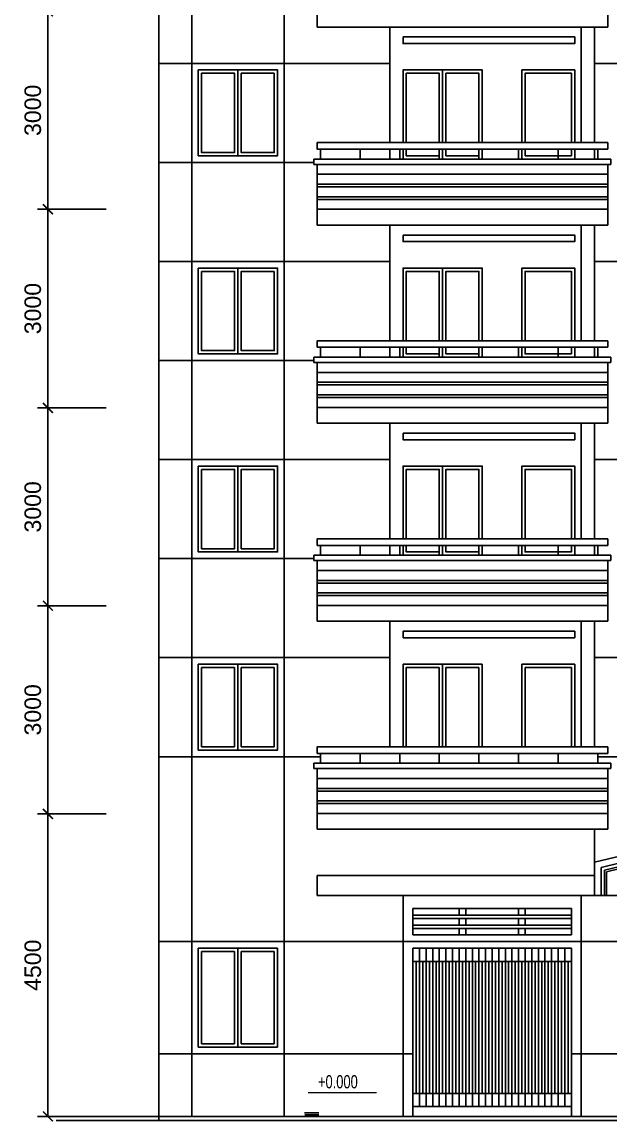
# Model space of a CAD drawing. Header units: millimetres. Extents: x 62416 to 146516, y -59332 to 68.
# Drawn here: x 74227 to 83148, y -45159 to -28499 of the extents above; entities that cross this region are included whole.
import ezdxf

# ---------------------------------------------------------------- set-up
doc = ezdxf.new("R2010")
doc.units = ezdxf.units.MM
doc.header["$LTSCALE"] = 200
doc.header["$MEASUREMENT"] = 0
doc.header["$PDMODE"] = 3
doc.layers.get('0').update_dxf_attribs({"linetype": 'CONTINUOUS'})
doc.layers.get('DEFPOINTS').update_dxf_attribs({"linetype": 'CONTINUOUS'})
for name, color, linetype in [('111', 7, 'CONTINUOUS'), ('DIM', 4, 'CONTINUOUS'), ('DIM1', 6, 'CONTINUOUS'), ('MDUNG', 3, 'CONTINUOUS'), ('TEXT', 7, 'CONTINUOUS')]:
    doc.layers.add(name, color=color, linetype=linetype)
doc.styles.add('DIM', font='VHELVEN.TTF')
doc.styles.add('VNI-HELVE', font='VHELVEN.TTF')
doc.dimstyles.new('DIM100', dxfattribs={"dimtxt": 250, "dimasz": 150, "dimexe": 160, "dimexo": 0, "dimgap": 100, "dimtad": 1, "dimdec": 0, "dimzin": 0, "dimdsep": 46, "dimtxsty": 'VNI-HELVE', "dimblk": 'ARCHTICK', "dimblk1": 'ARCHTICK', "dimblk2": 'ARCHTICK', "dimsah": 1, "dimcen": 0, "dimclrd": 6, "dimclre": 6, "dimclrt": 6, "dimadec": 0, "dimazin": 0, "dimtfac": 0.5, "dimtdec": 0, "dimtix": 1, "dimtofl": 0, "dimtmove": 0, "dimatfit": 3, "dimldrblk": 'ARCHTICK', "dimfxl": 0, "dimtolj": 2, "dimtzin": 0, "dimarcsym": 0})

# ---------------------------------------------------------------- blocks, each defined once
blk = doc.blocks.new('_ArchTick')
at = {"layer": '111', "color": 0, "const_width": 0.15}
blk.add_lwpolyline([(-0.5, -0.5), (0.5, 0.5)], dxfattribs=at)
blk = doc.blocks.new('*D6')
at = {"color": 6, "linetype": 'ByBlock'}
for p, q in [((69008, -37397), (67967, -37397)), ((68127, -41980), (68127, -37397)), ((69805, -41980), (67967, -41980))]:
    blk.add_line(p, q, dxfattribs=at)
at = {"layer": 'DEFPOINTS', "color": 0, "linetype": 'ByBlock'}
for p in [(68127, -37397), (69008, -37397), (69805, -41980)]:
    blk.add_point(p, dxfattribs=at)
at = {"color": 6, "linetype": 'ByBlock', "xscale": 150, "yscale": 150, "zscale": 150}
for p, rotation in [((68127, -37397), 90), ((68127, -41980), 270)]:
    blk.add_blockref('_ArchTick', p, dxfattribs=dict(at, rotation=rotation))
at = {"color": 6, "linetype": 'ByBlock', "insert": (67899, -39689), "char_height": 250, "attachment_point": 5, "rotation": 90, "style": 'VNI-HELVE'}
blk.add_mtext('\\A2;4500', dxfattribs=at)
blk = doc.blocks.new('*D7')
at = {"color": 6, "linetype": 'ByBlock'}
for p, q in [((69008, -34245), (67967, -34245)), ((68127, -37397), (68127, -34245)), ((69008, -37397), (67967, -37397))]:
    blk.add_line(p, q, dxfattribs=at)
at = {"layer": 'DEFPOINTS', "color": 0, "linetype": 'ByBlock'}
for p in [(68127, -34245), (69008, -34245), (69008, -37397)]:
    blk.add_point(p, dxfattribs=at)
at = {"color": 6, "linetype": 'ByBlock', "xscale": 150, "yscale": 150, "zscale": 150}
for p, rotation in [((68127, -34245), 90), ((68127, -37397), 270)]:
    blk.add_blockref('_ArchTick', p, dxfattribs=dict(at, rotation=rotation))
at = {"color": 6, "linetype": 'ByBlock', "insert": (67899, -35821), "char_height": 250, "attachment_point": 5, "rotation": 90, "style": 'VNI-HELVE'}
blk.add_mtext('\\A2;3000', dxfattribs=at)
blk = doc.blocks.new('*D8')
at = {"color": 6, "linetype": 'ByBlock'}
for p, q in [((69008, -31248), (67967, -31248)), ((68127, -34245), (68127, -31248)), ((69008, -34245), (67967, -34245))]:
    blk.add_line(p, q, dxfattribs=at)
at = {"layer": 'DEFPOINTS', "color": 0, "linetype": 'ByBlock'}
for p in [(68127, -31248), (69008, -31248), (69008, -34245)]:
    blk.add_point(p, dxfattribs=at)
at = {"color": 6, "linetype": 'ByBlock', "xscale": 150, "yscale": 150, "zscale": 150}
for p, rotation in [((68127, -31248), 90), ((68127, -34245), 270)]:
    blk.add_blockref('_ArchTick', p, dxfattribs=dict(at, rotation=rotation))
at = {"color": 6, "linetype": 'ByBlock', "insert": (67899, -32747), "char_height": 250, "attachment_point": 5, "rotation": 90, "style": 'VNI-HELVE'}
blk.add_mtext('\\A2;3000', dxfattribs=at)
blk = doc.blocks.new('*D9')
at = {"color": 6, "linetype": 'ByBlock'}
for p, q in [((69008, -28239), (67967, -28239)), ((68127, -31248), (68127, -28239)), ((69008, -31248), (67967, -31248))]:
    blk.add_line(p, q, dxfattribs=at)
at = {"layer": 'DEFPOINTS', "color": 0, "linetype": 'ByBlock'}
for p in [(68127, -28239), (69008, -28239), (69008, -31248)]:
    blk.add_point(p, dxfattribs=at)
at = {"color": 6, "linetype": 'ByBlock', "xscale": 150, "yscale": 150, "zscale": 150}
for p, rotation in [((68127, -28239), 90), ((68127, -31248), 270)]:
    blk.add_blockref('_ArchTick', p, dxfattribs=dict(at, rotation=rotation))
at = {"color": 6, "linetype": 'ByBlock', "insert": (67899, -29744), "char_height": 250, "attachment_point": 5, "rotation": 90, "style": 'VNI-HELVE'}
blk.add_mtext('\\A2;3000', dxfattribs=at)
blk = doc.blocks.new('*D10')
at = {"color": 6, "linetype": 'ByBlock'}
for p, q in [((69008, -25244), (67967, -25244)), ((68127, -28239), (68127, -25244)), ((69008, -28239), (67967, -28239))]:
    blk.add_line(p, q, dxfattribs=at)
at = {"layer": 'DEFPOINTS', "color": 0, "linetype": 'ByBlock'}
for p in [(68127, -25244), (69008, -25244), (69008, -28239)]:
    blk.add_point(p, dxfattribs=at)
at = {"color": 6, "linetype": 'ByBlock', "xscale": 150, "yscale": 150, "zscale": 150}
for p, rotation in [((68127, -25244), 90), ((68127, -28239), 270)]:
    blk.add_blockref('_ArchTick', p, dxfattribs=dict(at, rotation=rotation))
at = {"color": 6, "linetype": 'ByBlock', "insert": (67899, -26741), "char_height": 250, "attachment_point": 5, "rotation": 90, "style": 'VNI-HELVE'}
blk.add_mtext('\\A2;3000', dxfattribs=at)

msp = doc.modelspace()

# ---------------------------------------------------------------- linework, layer by layer
at = {"layer": 'DIM', "color": 4}
for p, q in [((78697.7, -28576.2), (78697.7, -27656.2)), ((83097.7, -28576.2), (83097.7, -27656.2)), ((83097.7, -28576.2), (78697.7, -28576.2)), ((79997.7, -28726.2), (79997.7, -28826.2)), ((82597.7, -28726.2), (79997.7, -28726.2)), ((82597.7, -28826.2), (82597.7, -28726.2)), ((79997.7, -28826.2), (82597.7, -28826.2)), ((79997.7, -30326.2), (79997.7, -29226.2)), ((79997.7, -29226.2), (80597.7, -29226.2)), ((80047.7, -30326.2), (80047.7, -29276.2)), ((80047.7, -29276.2), (80547.7, -29276.2)), ((80547.7, -29276.2), (80547.7, -30326.2)), ((81197.7, -29226.2), (80597.7, -29226.2)), ((80597.7, -29226.2), (80597.7, -30326.2)), ((80597.7, -29226.2), (80597.7, -30326.2)), ((81147.7, -29276.2), (80647.7, -29276.2)), ((80647.7, -29276.2), (80647.7, -30326.2)), ((81147.7, -30326.2), (81147.7, -29276.2)), ((81197.7, -30326.2), (81197.7, -29226.2)), ((82597.7, -29226.2), (81797.7, -29226.2)), ((81797.7, -29226.2), (81797.7, -30326.2)), ((82547.7, -29276.2), (81847.7, -29276.2)), ((81847.7, -29276.2), (81847.7, -30326.2)), ((82547.7, -30326.2), (82547.7, -29276.2)), ((82597.7, -30326.2), (82597.7, -29226.2)), ((83097.7, -30326.2), (78697.7, -30326.2)), ((78697.7, -30326.2), (78697.7, -30426.2)), ((78697.7, -30426.2), (83097.7, -30426.2)), ((78747.7, -30428.2), (78747.7, -30576.2)), ((78747.7, -30428.2), (78747.7, -30576.2)), ((79347.7, -30428.2), (79347.7, -30576.2)), ((79347.7, -30428.2), (79347.7, -30576.2)), ((79797.7, -30426.2), (79797.7, -30576.2)), ((79797.7, -30426.2), (79797.7, -30576.2)), ((79947.7, -30428.2), (79947.7, -30576.2)), ((79947.7, -30428.2), (79947.7, -30576.2)), ((79997.7, -30576.2), (79997.7, -30426.2)), ((80047.7, -30426.2), (80047.7, -30526.2)), ((80547.7, -30426.2), (80547.7, -30526.2)), ((80547.7, -30428.2), (80547.7, -30576.2)), ((80547.7, -30428.2), (80547.7, -30576.2)), ((80597.7, -30426.2), (80597.7, -30576.2)), ((80597.7, -30426.2), (80597.7, -30576.2)), ((80647.7, -30426.2), (80647.7, -30526.2)), ((81147.7, -30526.2), (81147.7, -30426.2)), ((81147.7, -30428.2), (81147.7, -30576.2)), ((81147.7, -30428.2), (81147.7, -30576.2)), ((81197.7, -30576.2), (81197.7, -30426.2)), ((81747.7, -30428.2), (81747.7, -30576.2)), ((81747.7, -30428.2), (81747.7, -30576.2)), ((81797.7, -30426.2), (81797.7, -30576.2)), ((81847.7, -30426.2), (81847.7, -30526.2)), ((82347.7, -30428.2), (82347.7, -30576.2)), ((82347.7, -30428.2), (82347.7, -30576.2)), ((82547.7, -30426.2), (82547.7, -30526.2)), ((82597.7, -30576.2), (82597.7, -30426.2)), ((82897.7, -30576.2), (82897.7, -30426.2)), ((82897.7, -30576.2), (82897.7, -30426.2)), ((82947.7, -30428.2), (82947.7, -30576.2)), ((82947.7, -30428.2), (82947.7, -30576.2)), ((83097.7, -30426.2), (83097.7, -30326.2)), ((83097.7, -30426.2), (83097.7, -30326.2)), ((78647.7, -30576.2), (83147.7, -30576.2)), ((78647.7, -30576.2), (78647.7, -30656.2)), ((78647.7, -30576.2), (83147.7, -30576.2)), ((78647.7, -30576.2), (78647.7, -30656.2)), ((80597.7, -30576.2), (79997.7, -30576.2)), ((80547.7, -30526.2), (80047.7, -30526.2)), ((80047.7, -30526.2), (80547.7, -30526.2)), ((80597.7, -30576.2), (81197.7, -30576.2)), ((80647.7, -30526.2), (81147.7, -30526.2)), ((81797.7, -30576.2), (82597.7, -30576.2)), ((81847.7, -30526.2), (82547.7, -30526.2)), ((82547.7, -30526.2), (81847.7, -30526.2)), ((83147.7, -30656.2), (83147.7, -30576.2)), ((83147.7, -30656.2), (83147.7, -30576.2)), ((78647.7, -30656.2), (83147.7, -30656.2)), ((78647.7, -30656.2), (83147.7, -30656.2)), ((78697.7, -31576.2), (78697.7, -30656.2)), ((78697.7, -31576.2), (78697.7, -30656.2)), ((78697.7, -30806.2), (83097.7, -30806.2)), ((78697.7, -30806.2), (83097.7, -30806.2)), ((83097.7, -31576.2), (83097.7, -30656.2)), ((83097.7, -31576.2), (83097.7, -30656.2)), ((78697.7, -30956.2), (83097.7, -30956.2)), ((78697.7, -30956.2), (83097.7, -30956.2)), ((78697.7, -30996.2), (83097.7, -30996.2)), ((78697.7, -30996.2), (83097.7, -30996.2)), ((78697.7, -31146.2), (83097.7, -31146.2)), ((78697.7, -31146.2), (83097.7, -31146.2)), ((78697.7, -31186.2), (83097.7, -31186.2)), ((78697.7, -31186.2), (83097.7, -31186.2)), ((78697.7, -31336.2), (83097.7, -31336.2)), ((78697.7, -31336.2), (83097.7, -31336.2)), ((83097.7, -31576.2), (78697.7, -31576.2)), ((83097.7, -31576.2), (78697.7, -31576.2)), ((79997.7, -31726.2), (79997.7, -31826.2)), ((82597.7, -31726.2), (79997.7, -31726.2)), ((79997.7, -31726.2), (79997.7, -31826.2)), ((82597.7, -31726.2), (79997.7, -31726.2)), ((82597.7, -31826.2), (82597.7, -31726.2)), ((82597.7, -31826.2), (82597.7, -31726.2)), ((79997.7, -31826.2), (82597.7, -31826.2)), ((79997.7, -31826.2), (82597.7, -31826.2)), ((79997.7, -33326.2), (79997.7, -32226.2)), ((79997.7, -32226.2), (80597.7, -32226.2)), ((79997.7, -33326.2), (79997.7, -32226.2)), ((79997.7, -32226.2), (80597.7, -32226.2)), ((80047.7, -33326.2), (80047.7, -32276.2)), ((80047.7, -32276.2), (80547.7, -32276.2)), ((80047.7, -33326.2), (80047.7, -32276.2)), ((80047.7, -32276.2), (80547.7, -32276.2)), ((80547.7, -32276.2), (80547.7, -33326.2)), ((80547.7, -32276.2), (80547.7, -33326.2)), ((81197.7, -32226.2), (80597.7, -32226.2)), ((80597.7, -32226.2), (80597.7, -33326.2)), ((80597.7, -32226.2), (80597.7, -33326.2)), ((81197.7, -32226.2), (80597.7, -32226.2)), ((80597.7, -32226.2), (80597.7, -33326.2)), ((80597.7, -32226.2), (80597.7, -33326.2)), ((81147.7, -32276.2), (80647.7, -32276.2)), ((80647.7, -32276.2), (80647.7, -33326.2)), ((81147.7, -32276.2), (80647.7, -32276.2)), ((80647.7, -32276.2), (80647.7, -33326.2)), ((81147.7, -33326.2), (81147.7, -32276.2)), ((81147.7, -33326.2), (81147.7, -32276.2)), ((81197.7, -33326.2), (81197.7, -32226.2)), ((81197.7, -33326.2), (81197.7, -32226.2)), ((82597.7, -32226.2), (81797.7, -32226.2)), ((81797.7, -32226.2), (81797.7, -33326.2)), ((82597.7, -32226.2), (81797.7, -32226.2)), ((81797.7, -32226.2), (81797.7, -33326.2)), ((82547.7, -32276.2), (81847.7, -32276.2)), ((81847.7, -32276.2), (81847.7, -33326.2)), ((82547.7, -32276.2), (81847.7, -32276.2)), ((81847.7, -32276.2), (81847.7, -33326.2)), ((82547.7, -33326.2), (82547.7, -32276.2)), ((82547.7, -33326.2), (82547.7, -32276.2)), ((82597.7, -33326.2), (82597.7, -32226.2)), ((82597.7, -33326.2), (82597.7, -32226.2)), ((83097.7, -33326.2), (78697.7, -33326.2)), ((78697.7, -33326.2), (78697.7, -33426.2)), ((83097.7, -33326.2), (78697.7, -33326.2)), ((78697.7, -33326.2), (78697.7, -33426.2)), ((78697.7, -33426.2), (83097.7, -33426.2)), ((78697.7, -33426.2), (83097.7, -33426.2)), ((78747.7, -33428.2), (78747.7, -33576.2)), ((78747.7, -33428.2), (78747.7, -33576.2)), ((78747.7, -33428.2), (78747.7, -33576.2)), ((79347.7, -33428.2), (79347.7, -33576.2)), ((79347.7, -33428.2), (79347.7, -33576.2)), ((79347.7, -33428.2), (79347.7, -33576.2)), ((79797.7, -33426.2), (79797.7, -33576.2)), ((79797.7, -33426.2), (79797.7, -33576.2)), ((79797.7, -33426.2), (79797.7, -33576.2)), ((79947.7, -33428.2), (79947.7, -33576.2)), ((79947.7, -33428.2), (79947.7, -33576.2)), ((79947.7, -33428.2), (79947.7, -33576.2)), ((79997.7, -33576.2), (79997.7, -33426.2)), ((79997.7, -33576.2), (79997.7, -33426.2)), ((80047.7, -33426.2), (80047.7, -33526.2)), ((80047.7, -33426.2), (80047.7, -33526.2)), ((80547.7, -33426.2), (80547.7, -33526.2)), ((80547.7, -33426.2), (80547.7, -33526.2)), ((80547.7, -33428.2), (80547.7, -33576.2)), ((80547.7, -33428.2), (80547.7, -33576.2)), ((80547.7, -33428.2), (80547.7, -33576.2)), ((80597.7, -33426.2), (80597.7, -33576.2)), ((80597.7, -33426.2), (80597.7, -33576.2)), ((80597.7, -33426.2), (80597.7, -33576.2)), ((80597.7, -33426.2), (80597.7, -33576.2)), ((80647.7, -33426.2), (80647.7, -33526.2)), ((80647.7, -33426.2), (80647.7, -33526.2)), ((81147.7, -33526.2), (81147.7, -33426.2)), ((81147.7, -33526.2), (81147.7, -33426.2)), ((81147.7, -33428.2), (81147.7, -33576.2)), ((81147.7, -33428.2), (81147.7, -33576.2)), ((81147.7, -33428.2), (81147.7, -33576.2)), ((81197.7, -33576.2), (81197.7, -33426.2)), ((81197.7, -33576.2), (81197.7, -33426.2)), ((81747.7, -33428.2), (81747.7, -33576.2)), ((81747.7, -33428.2), (81747.7, -33576.2)), ((81747.7, -33428.2), (81747.7, -33576.2)), ((81797.7, -33426.2), (81797.7, -33576.2)), ((81797.7, -33426.2), (81797.7, -33576.2)), ((81847.7, -33426.2), (81847.7, -33526.2)), ((81847.7, -33426.2), (81847.7, -33526.2)), ((82347.7, -33428.2), (82347.7, -33576.2)), ((82347.7, -33428.2), (82347.7, -33576.2)), ((82347.7, -33428.2), (82347.7, -33576.2)), ((82547.7, -33426.2), (82547.7, -33526.2)), ((82547.7, -33426.2), (82547.7, -33526.2)), ((82597.7, -33576.2), (82597.7, -33426.2)), ((82597.7, -33576.2), (82597.7, -33426.2)), ((82897.7, -33576.2), (82897.7, -33426.2)), ((82897.7, -33576.2), (82897.7, -33426.2)), ((82897.7, -33576.2), (82897.7, -33426.2)), ((82947.7, -33428.2), (82947.7, -33576.2)), ((82947.7, -33428.2), (82947.7, -33576.2)), ((82947.7, -33428.2), (82947.7, -33576.2)), ((83097.7, -33426.2), (83097.7, -33326.2)), ((83097.7, -33426.2), (83097.7, -33326.2)), ((83097.7, -33426.2), (83097.7, -33326.2)), ((78647.7, -33576.2), (83147.7, -33576.2)), ((78647.7, -33576.2), (78647.7, -33656.2)), ((78647.7, -33576.2), (83147.7, -33576.2)), ((78647.7, -33576.2), (78647.7, -33656.2)), ((78647.7, -33576.2), (83147.7, -33576.2)), ((78647.7, -33576.2), (78647.7, -33656.2)), ((80597.7, -33576.2), (79997.7, -33576.2)), ((80597.7, -33576.2), (79997.7, -33576.2)), ((80547.7, -33526.2), (80047.7, -33526.2)), ((80047.7, -33526.2), (80547.7, -33526.2)), ((80547.7, -33526.2), (80047.7, -33526.2)), ((80047.7, -33526.2), (80547.7, -33526.2)), ((80597.7, -33576.2), (81197.7, -33576.2)), ((80597.7, -33576.2), (81197.7, -33576.2)), ((80647.7, -33526.2), (81147.7, -33526.2)), ((80647.7, -33526.2), (81147.7, -33526.2)), ((81797.7, -33576.2), (82597.7, -33576.2)), ((81797.7, -33576.2), (82597.7, -33576.2)), ((81847.7, -33526.2), (82547.7, -33526.2)), ((82547.7, -33526.2), (81847.7, -33526.2)), ((81847.7, -33526.2), (82547.7, -33526.2)), ((82547.7, -33526.2), (81847.7, -33526.2)), ((83147.7, -33656.2), (83147.7, -33576.2)), ((83147.7, -33656.2), (83147.7, -33576.2)), ((83147.7, -33656.2), (83147.7, -33576.2)), ((78647.7, -33656.2), (83147.7, -33656.2)), ((78647.7, -33656.2), (83147.7, -33656.2)), ((78647.7, -33656.2), (83147.7, -33656.2)), ((78697.7, -34576.2), (78697.7, -33656.2)), ((78697.7, -34576.2), (78697.7, -33656.2)), ((78697.7, -34576.2), (78697.7, -33656.2)), ((78697.7, -33806.2), (83097.7, -33806.2)), ((78697.7, -33806.2), (83097.7, -33806.2)), ((78697.7, -33806.2), (83097.7, -33806.2)), ((83097.7, -34576.2), (83097.7, -33656.2)), ((83097.7, -34576.2), (83097.7, -33656.2)), ((83097.7, -34576.2), (83097.7, -33656.2)), ((78697.7, -33956.2), (83097.7, -33956.2)), ((78697.7, -33956.2), (83097.7, -33956.2)), ((78697.7, -33956.2), (83097.7, -33956.2)), ((78697.7, -33996.2), (83097.7, -33996.2)), ((78697.7, -33996.2), (83097.7, -33996.2)), ((78697.7, -33996.2), (83097.7, -33996.2)), ((78697.7, -34146.2), (83097.7, -34146.2)), ((78697.7, -34146.2), (83097.7, -34146.2)), ((78697.7, -34146.2), (83097.7, -34146.2)), ((78697.7, -34186.2), (83097.7, -34186.2)), ((78697.7, -34186.2), (83097.7, -34186.2)), ((78697.7, -34186.2), (83097.7, -34186.2)), ((78697.7, -34336.2), (83097.7, -34336.2)), ((78697.7, -34336.2), (83097.7, -34336.2)), ((78697.7, -34336.2), (83097.7, -34336.2)), ((83097.7, -34576.2), (78697.7, -34576.2)), ((83097.7, -34576.2), (78697.7, -34576.2)), ((83097.7, -34576.2), (78697.7, -34576.2)), ((78747.7, -36428.2), (78747.7, -36576.2)), ((79347.7, -36428.2), (79347.7, -36576.2)), ((79797.7, -36426.2), (79797.7, -36576.2)), ((79947.7, -36428.2), (79947.7, -36576.2)), ((80547.7, -36428.2), (80547.7, -36576.2)), ((81147.7, -36428.2), (81147.7, -36576.2)), ((81747.7, -36428.2), (81747.7, -36576.2)), ((82347.7, -36428.2), (82347.7, -36576.2)), ((82897.7, -36576.2), (82897.7, -36426.2)), ((82947.7, -36428.2), (82947.7, -36576.2)), ((83097.7, -36426.2), (83097.7, -36326.2)), ((78647.7, -36576.2), (83147.7, -36576.2)), ((78647.7, -36576.2), (78647.7, -36656.2)), ((83147.7, -36656.2), (83147.7, -36576.2)), ((78647.7, -36656.2), (83147.7, -36656.2)), ((78697.7, -37576.2), (78697.7, -36656.2)), ((78697.7, -36806.2), (83097.7, -36806.2)), ((83097.7, -37576.2), (83097.7, -36656.2)), ((78697.7, -36956.2), (83097.7, -36956.2)), ((78697.7, -36996.2), (83097.7, -36996.2)), ((78697.7, -37146.2), (83097.7, -37146.2)), ((78697.7, -37186.2), (83097.7, -37186.2)), ((78697.7, -37336.2), (83097.7, -37336.2)), ((83097.7, -37576.2), (78697.7, -37576.2)), ((82597.7, -37726.2), (79997.7, -37726.2)), ((79997.7, -37726.2), (79997.7, -37826.2)), ((82597.7, -37826.2), (82597.7, -37726.2)), ((79997.7, -37826.2), (82597.7, -37826.2)), ((79997.7, -39476.2), (79997.7, -38226.2)), ((79997.7, -38226.2), (80597.7, -38226.2)), ((80047.7, -39476.2), (80047.7, -38276.2)), ((80047.7, -38276.2), (80547.7, -38276.2)), ((80547.7, -38276.2), (80547.7, -39476.2)), ((81197.7, -38226.2), (80597.7, -38226.2)), ((80597.7, -38226.2), (80597.7, -39476.2)), ((80597.7, -38226.2), (80597.7, -39326.2)), ((81147.7, -38276.2), (80647.7, -38276.2)), ((80647.7, -38276.2), (80647.7, -39476.2)), ((81147.7, -39476.2), (81147.7, -38276.2)), ((81197.7, -39476.2), (81197.7, -38226.2)), ((82597.7, -38226.2), (81797.7, -38226.2)), ((81797.7, -38226.2), (81797.7, -39476.2)), ((82547.7, -38276.2), (81847.7, -38276.2)), ((81847.7, -38276.2), (81847.7, -39476.2)), ((82547.7, -39476.2), (82547.7, -38276.2)), ((82597.7, -39476.2), (82597.7, -38226.2)), ((83097.7, -39576.2), (83097.7, -39476.2)), ((78747.7, -39578.2), (78747.7, -39726.2)), ((79347.7, -39578.2), (79347.7, -39726.2)), ((79947.7, -39578.2), (79947.7, -39726.2)), ((80547.7, -39578.2), (80547.7, -39726.2)), ((81147.7, -39578.2), (81147.7, -39726.2)), ((81747.7, -39578.2), (81747.7, -39726.2)), ((82347.7, -39578.2), (82347.7, -39726.2)), ((82947.7, -39578.2), (82947.7, -39726.2)), ((78647.7, -39726.2), (83147.7, -39726.2)), ((78647.7, -39726.2), (78647.7, -39806.2)), ((78647.7, -39806.2), (83147.7, -39806.2)), ((78697.7, -40726.2), (78697.7, -39806.2)), ((83097.7, -40726.2), (83097.7, -39806.2)), ((83147.7, -39806.2), (83147.7, -39726.2)), ((78697.7, -39956.2), (83097.7, -39956.2)), ((78697.7, -40106.2), (83097.7, -40106.2)), ((78697.7, -40146.2), (83097.7, -40146.2)), ((78697.7, -40296.2), (83097.7, -40296.2)), ((78697.7, -40336.2), (83097.7, -40336.2)), ((78697.7, -40486.2), (83097.7, -40486.2)), ((82997.7, -41304.9), (85997.7, -40579.1)), ((83047.7, -41344.2), (85997.7, -40630.5)), ((83097.7, -40726.2), (78697.7, -40726.2)), ((83077.7, -41367.8), (85997.7, -40661.4)), ((82997.7, -41726.2), (82997.7, -41304.9)), ((83047.7, -41726.2), (83047.7, -41344.2)), ((83077.7, -41726.2), (83077.7, -41367.8)), ((80147.7, -41926.2), (80147.7, -42026.2)), ((82547.7, -41926.2), (80147.7, -41926.2)), ((82547.7, -41926.2), (80147.7, -41926.2)), ((80147.7, -41926.2), (80147.7, -42326.2)), ((80847.7, -41926.2), (80847.7, -42026.2)), ((80947.7, -41926.2), (80847.7, -41926.2)), ((80947.7, -42026.2), (80947.7, -41926.2)), ((81747.7, -41926.2), (81747.7, -42026.2)), ((81847.7, -41926.2), (81747.7, -41926.2)), ((81847.7, -42026.2), (81847.7, -41926.2)), ((82547.7, -42026.2), (82547.7, -41926.2)), ((82547.7, -42326.2), (82547.7, -41926.2)), ((80147.7, -42026.2), (82547.7, -42026.2)), ((80147.7, -42026.2), (80147.7, -42076.2)), ((82547.7, -42026.2), (80147.7, -42026.2)), ((80147.7, -42076.2), (80147.7, -42176.2)), ((82547.7, -42076.2), (80147.7, -42076.2)), ((80147.7, -42076.2), (82547.7, -42076.2)), ((80847.7, -42026.2), (80947.7, -42026.2)), ((80847.7, -42076.2), (80847.7, -42176.2)), ((80947.7, -42076.2), (80847.7, -42076.2)), ((80947.7, -42176.2), (80947.7, -42076.2)), ((81747.7, -42026.2), (81847.7, -42026.2)), ((81747.7, -42076.2), (81747.7, -42176.2)), ((81847.7, -42076.2), (81747.7, -42076.2)), ((81847.7, -42176.2), (81847.7, -42076.2)), ((82547.7, -42076.2), (82547.7, -42026.2)), ((82547.7, -42176.2), (82547.7, -42076.2)), ((80147.7, -42176.2), (82547.7, -42176.2)), ((80147.7, -42176.2), (80147.7, -42226.2)), ((82547.7, -42176.2), (80147.7, -42176.2)), ((80147.7, -42226.2), (80147.7, -42326.2)), ((82547.7, -42226.2), (80147.7, -42226.2)), ((80147.7, -42226.2), (82547.7, -42226.2)), ((80847.7, -42176.2), (80947.7, -42176.2)), ((80847.7, -42226.2), (80847.7, -42326.2)), ((80947.7, -42226.2), (80847.7, -42226.2)), ((80947.7, -42326.2), (80947.7, -42226.2)), ((81747.7, -42176.2), (81847.7, -42176.2)), ((81747.7, -42226.2), (81747.7, -42326.2)), ((81847.7, -42226.2), (81747.7, -42226.2)), ((81847.7, -42326.2), (81847.7, -42226.2)), ((82547.7, -42226.2), (82547.7, -42176.2)), ((82547.7, -42326.2), (82547.7, -42226.2)), ((80147.7, -42326.2), (82547.7, -42326.2)), ((80147.7, -42326.2), (82547.7, -42326.2)), ((80847.7, -42326.2), (80947.7, -42326.2)), ((81747.7, -42326.2), (81847.7, -42326.2)), ((80147.7, -44926.2), (80147.7, -42526.2)), ((80147.7, -42526.2), (82547.7, -42526.2)), ((80147.7, -45076.2), (80147.7, -42526.2)), ((80147.7, -42526.2), (82547.7, -42526.2)), ((80247.7, -42526.2), (80247.7, -44926.2)), ((80347.7, -42526.2), (80347.7, -44926.2)), ((80447.7, -42526.2), (80447.7, -44926.2)), ((80547.7, -42526.2), (80547.7, -44926.2)), ((80647.7, -42526.2), (80647.7, -44926.2)), ((80747.7, -42526.2), (80747.7, -44926.2)), ((80847.7, -42526.2), (80847.7, -44926.2)), ((80947.7, -42526.2), (80947.7, -44926.2)), ((81047.7, -42526.2), (81047.7, -44926.2)), ((81147.7, -42526.2), (81147.7, -44926.2)), ((81247.7, -42526.2), (81247.7, -44926.2)), ((81347.7, -42526.2), (81347.7, -44926.2)), ((81447.7, -42526.2), (81447.7, -44926.2)), ((81547.7, -42526.2), (81547.7, -44926.2)), ((81647.7, -42526.2), (81647.7, -44926.2)), ((81747.7, -42526.2), (81747.7, -44926.2)), ((81847.7, -42526.2), (81847.7, -44926.2)), ((81947.7, -42526.2), (81947.7, -44926.2)), ((82047.7, -42526.2), (82047.7, -44926.2)), ((82147.7, -42526.2), (82147.7, -44926.2)), ((82247.7, -42526.2), (82247.7, -44926.2)), ((82347.7, -42526.2), (82347.7, -44926.2)), ((82447.7, -42526.2), (82447.7, -44926.2)), ((82547.7, -42526.2), (82547.7, -44926.2)), ((82547.7, -42526.2), (82547.7, -44926.2)), ((82547.7, -42526.2), (82547.7, -45076.2)), ((80147.7, -42726.2), (82547.7, -42726.2)), ((80197.7, -44726.2), (80197.7, -42726.2)), ((80297.7, -44726.2), (80297.7, -42726.2)), ((80397.7, -44726.2), (80397.7, -42726.2)), ((80497.7, -44726.2), (80497.7, -42726.2)), ((80597.7, -44726.2), (80597.7, -42726.2)), ((80697.7, -44726.2), (80697.7, -42726.2)), ((80797.7, -44726.2), (80797.7, -42726.2)), ((80897.7, -44726.2), (80897.7, -42726.2)), ((80997.7, -44726.2), (80997.7, -42726.2)), ((81097.7, -44726.2), (81097.7, -42726.2)), ((81197.7, -44726.2), (81197.7, -42726.2)), ((81297.7, -44726.2), (81297.7, -42726.2)), ((81397.7, -44726.2), (81397.7, -42726.2)), ((81497.7, -44726.2), (81497.7, -42726.2)), ((81597.7, -44726.2), (81597.7, -42726.2)), ((81697.7, -44726.2), (81697.7, -42726.2)), ((81797.7, -44726.2), (81797.7, -42726.2)), ((81897.7, -44726.2), (81897.7, -42726.2)), ((81997.7, -44726.2), (81997.7, -42726.2)), ((82097.7, -44726.2), (82097.7, -42726.2)), ((82197.7, -44726.2), (82197.7, -42726.2)), ((82297.7, -44726.2), (82297.7, -42726.2)), ((82397.7, -44726.2), (82397.7, -42726.2)), ((82497.7, -44726.2), (82497.7, -42726.2)), ((80147.7, -44726.2), (82547.7, -44726.2)), ((80147.7, -44926.2), (82547.7, -44926.2))]:
    msp.add_line(p, q, dxfattribs=at)
at = {"layer": 'DIM', "color": 2, "linetype": 'Continuous'}
for p, q in [((76897.7, -29226.2), (78097.7, -29226.2)), ((76897.7, -30526.2), (76897.7, -29226.2)), ((78047.7, -29226.2), (76947.7, -29226.2)), ((78047.7, -29226.2), (76947.7, -29226.2)), ((76947.7, -29276.2), (76947.7, -30476.2)), ((77447.7, -29276.2), (76947.7, -29276.2)), ((77447.7, -30476.2), (77447.7, -29276.2)), ((77497.7, -29226.2), (77497.7, -30526.2)), ((77497.7, -29226.2), (77497.7, -30526.2)), ((77547.7, -29276.2), (77547.7, -30476.2)), ((77547.7, -30476.2), (77547.7, -29276.2)), ((77547.7, -29276.2), (78047.7, -29276.2)), ((77547.7, -29276.2), (77547.7, -30476.2)), ((78047.7, -29276.2), (78047.7, -30476.2)), ((78097.7, -29226.2), (78097.7, -30526.2)), ((76947.7, -30476.2), (77447.7, -30476.2)), ((78047.7, -30476.2), (77547.7, -30476.2)), ((78097.7, -30526.2), (76897.7, -30526.2)), ((76897.7, -32226.2), (78097.7, -32226.2)), ((76897.7, -33526.2), (76897.7, -32226.2)), ((76897.7, -32226.2), (78097.7, -32226.2)), ((76897.7, -33526.2), (76897.7, -32226.2)), ((78047.7, -32226.2), (76947.7, -32226.2)), ((78047.7, -32226.2), (76947.7, -32226.2)), ((78047.7, -32226.2), (76947.7, -32226.2)), ((76947.7, -32276.2), (76947.7, -33476.2)), ((77447.7, -32276.2), (76947.7, -32276.2)), ((76947.7, -32276.2), (76947.7, -33476.2)), ((77447.7, -32276.2), (76947.7, -32276.2)), ((77447.7, -33476.2), (77447.7, -32276.2)), ((77447.7, -33476.2), (77447.7, -32276.2)), ((77497.7, -32226.2), (77497.7, -33526.2)), ((77497.7, -32226.2), (77497.7, -33526.2)), ((77497.7, -32226.2), (77497.7, -33526.2)), ((77547.7, -32276.2), (77547.7, -33476.2)), ((77547.7, -32276.2), (77547.7, -33476.2)), ((77547.7, -33476.2), (77547.7, -32276.2)), ((77547.7, -32276.2), (78047.7, -32276.2)), ((77547.7, -33476.2), (77547.7, -32276.2)), ((77547.7, -32276.2), (78047.7, -32276.2)), ((77547.7, -32276.2), (77547.7, -33476.2)), ((78047.7, -32276.2), (78047.7, -33476.2)), ((78047.7, -32276.2), (78047.7, -33476.2)), ((78097.7, -32226.2), (78097.7, -33526.2)), ((78097.7, -32226.2), (78097.7, -33526.2)), ((76947.7, -33476.2), (77447.7, -33476.2)), ((76947.7, -33476.2), (77447.7, -33476.2)), ((78047.7, -33476.2), (77547.7, -33476.2)), ((78047.7, -33476.2), (77547.7, -33476.2)), ((78097.7, -33526.2), (76897.7, -33526.2)), ((78097.7, -33526.2), (76897.7, -33526.2)), ((78047.7, -35226.2), (76947.7, -35226.2)), ((77497.7, -35226.2), (77497.7, -36526.2)), ((77547.7, -35276.2), (77547.7, -36476.2)), ((78047.7, -38226.2), (76947.7, -38226.2)), ((76947.7, -38276.2), (76947.7, -39476.2)), ((77447.7, -38276.2), (76947.7, -38276.2)), ((77447.7, -39476.2), (77447.7, -38276.2)), ((77497.7, -38226.2), (77497.7, -39526.2)), ((77547.7, -38276.2), (77547.7, -39476.2)), ((76947.7, -39476.2), (77447.7, -39476.2)), ((76897.7, -42526.2), (78097.7, -42526.2)), ((76897.7, -44026.2), (76897.7, -42526.2)), ((78097.7, -42526.2), (76897.7, -42526.2)), ((76897.7, -42526.2), (76897.7, -44026.2)), ((78047.7, -42526.2), (76947.7, -42526.2)), ((76947.7, -42576.2), (76947.7, -43976.2)), ((77447.7, -42576.2), (76947.7, -42576.2)), ((77447.7, -43976.2), (77447.7, -42576.2)), ((77497.7, -42526.2), (77497.7, -44026.2)), ((77547.7, -42576.2), (77547.7, -43976.2)), ((77547.7, -43976.2), (77547.7, -42576.2)), ((77547.7, -42576.2), (78047.7, -42576.2)), ((78047.7, -42576.2), (78047.7, -43976.2)), ((78097.7, -42526.2), (78097.7, -44026.2)), ((78097.7, -44026.2), (78097.7, -42526.2)), ((76947.7, -43976.2), (77447.7, -43976.2)), ((78047.7, -43976.2), (77547.7, -43976.2)), ((78097.7, -44026.2), (76897.7, -44026.2)), ((76897.7, -44026.2), (78097.7, -44026.2))]:
    msp.add_line(p, q, dxfattribs=at)
at = {"layer": 'DIM', "color": 4}
for points in [[(79997.7, -28726.2), (79997.7, -28826.2), (82597.7, -28826.2), (82597.7, -28726.2)], [(79997.7, -31726.2), (79997.7, -31826.2), (82597.7, -31826.2), (82597.7, -31726.2)], [(79997.7, -34726.2), (79997.7, -34826.2), (82597.7, -34826.2), (82597.7, -34726.2)]]:
    msp.add_lwpolyline(points, close=True, dxfattribs=at)
at = {"layer": 'DIM', "color": 2, "linetype": 'Continuous'}
for points in [[(76897.7, -29226.2), (78097.7, -29226.2), (78097.7, -30526.2), (76897.7, -30526.2)], [(76947.7, -29276.2), (76947.7, -30476.2), (77447.7, -30476.2), (77447.7, -29276.2)], [(78047.7, -29276.2), (78047.7, -30476.2), (77547.7, -30476.2), (77547.7, -29276.2)], [(76897.7, -32226.2), (78097.7, -32226.2), (78097.7, -33526.2), (76897.7, -33526.2)], [(76947.7, -32276.2), (76947.7, -33476.2), (77447.7, -33476.2), (77447.7, -32276.2)], [(78047.7, -32276.2), (78047.7, -33476.2), (77547.7, -33476.2), (77547.7, -32276.2)], [(76897.7, -35226.2), (78097.7, -35226.2), (78097.7, -36526.2), (76897.7, -36526.2)], [(76947.7, -35276.2), (76947.7, -36476.2), (77447.7, -36476.2), (77447.7, -35276.2)], [(78047.7, -35276.2), (78047.7, -36476.2), (77547.7, -36476.2), (77547.7, -35276.2)], [(76897.7, -38226.2), (78097.7, -38226.2), (78097.7, -39526.2), (76897.7, -39526.2)], [(78047.7, -38276.2), (78047.7, -39476.2), (77547.7, -39476.2), (77547.7, -38276.2)]]:
    msp.add_lwpolyline(points, close=True, dxfattribs=at)
at = {"layer": 'DIM', "color": 4}
for points in [[(79997.7, -30326.2), (79997.7, -29226.2), (80597.7, -29226.2), (80597.7, -30326.2)], [(80047.7, -30326.2), (80047.7, -29276.2), (80547.7, -29276.2), (80547.7, -30326.2)], [(81197.7, -30326.2), (81197.7, -29226.2), (80597.7, -29226.2), (80597.7, -30326.2)], [(81147.7, -30326.2), (81147.7, -29276.2), (80647.7, -29276.2), (80647.7, -30326.2)], [(82597.7, -30326.2), (82597.7, -29226.2), (81797.7, -29226.2), (81797.7, -30326.2)], [(82547.7, -30326.2), (82547.7, -29276.2), (81847.7, -29276.2), (81847.7, -30326.2)], [(83097.7, -30326.2), (78697.7, -30326.2), (78697.7, -30426.2), (83097.7, -30426.2)], [(79997.7, -30576.2), (79997.7, -30426.2)], [(80597.7, -30426.2), (80597.7, -30576.2), (79997.7, -30576.2)], [(80547.7, -30426.2), (80547.7, -30526.2), (80047.7, -30526.2)], [(80047.7, -30426.2), (80047.7, -30526.2), (80547.7, -30526.2)], [(80597.7, -30426.2), (80597.7, -30576.2), (81197.7, -30576.2)], [(80647.7, -30426.2), (80647.7, -30526.2), (81147.7, -30526.2)], [(81147.7, -30526.2), (81147.7, -30426.2)], [(81197.7, -30576.2), (81197.7, -30426.2)], [(81797.7, -30426.2), (81797.7, -30576.2), (82597.7, -30576.2)], [(81847.7, -30426.2), (81847.7, -30526.2), (82547.7, -30526.2)], [(82547.7, -30426.2), (82547.7, -30526.2), (81847.7, -30526.2)], [(82597.7, -30576.2), (82597.7, -30426.2)], [(79997.7, -33326.2), (79997.7, -32226.2), (80597.7, -32226.2), (80597.7, -33326.2)], [(80047.7, -33326.2), (80047.7, -32276.2), (80547.7, -32276.2), (80547.7, -33326.2)], [(81197.7, -33326.2), (81197.7, -32226.2), (80597.7, -32226.2), (80597.7, -33326.2)], [(81147.7, -33326.2), (81147.7, -32276.2), (80647.7, -32276.2), (80647.7, -33326.2)], [(82597.7, -33326.2), (82597.7, -32226.2), (81797.7, -32226.2), (81797.7, -33326.2)], [(82547.7, -33326.2), (82547.7, -32276.2), (81847.7, -32276.2), (81847.7, -33326.2)], [(83097.7, -33326.2), (78697.7, -33326.2), (78697.7, -33426.2), (83097.7, -33426.2)], [(79997.7, -33576.2), (79997.7, -33426.2)], [(80597.7, -33426.2), (80597.7, -33576.2), (79997.7, -33576.2)], [(80547.7, -33426.2), (80547.7, -33526.2), (80047.7, -33526.2)], [(80047.7, -33426.2), (80047.7, -33526.2), (80547.7, -33526.2)], [(80597.7, -33426.2), (80597.7, -33576.2), (81197.7, -33576.2)], [(80647.7, -33426.2), (80647.7, -33526.2), (81147.7, -33526.2)], [(81147.7, -33526.2), (81147.7, -33426.2)], [(81197.7, -33576.2), (81197.7, -33426.2)], [(81797.7, -33426.2), (81797.7, -33576.2), (82597.7, -33576.2)], [(81847.7, -33426.2), (81847.7, -33526.2), (82547.7, -33526.2)], [(82547.7, -33426.2), (82547.7, -33526.2), (81847.7, -33526.2)], [(82597.7, -33576.2), (82597.7, -33426.2)], [(79997.7, -36326.2), (79997.7, -35226.2), (80597.7, -35226.2), (80597.7, -36326.2)], [(80047.7, -36326.2), (80047.7, -35276.2), (80547.7, -35276.2), (80547.7, -36326.2)], [(81197.7, -36326.2), (81197.7, -35226.2), (80597.7, -35226.2), (80597.7, -36326.2)], [(81147.7, -36326.2), (81147.7, -35276.2), (80647.7, -35276.2), (80647.7, -36326.2)], [(82597.7, -36326.2), (82597.7, -35226.2), (81797.7, -35226.2), (81797.7, -36326.2)], [(82547.7, -36326.2), (82547.7, -35276.2), (81847.7, -35276.2), (81847.7, -36326.2)], [(83097.7, -36326.2), (78697.7, -36326.2), (78697.7, -36426.2), (83097.7, -36426.2)], [(79997.7, -36576.2), (79997.7, -36426.2)], [(80597.7, -36426.2), (80597.7, -36576.2), (79997.7, -36576.2)], [(80547.7, -36426.2), (80547.7, -36526.2), (80047.7, -36526.2)], [(80047.7, -36426.2), (80047.7, -36526.2), (80547.7, -36526.2)], [(80597.7, -36426.2), (80597.7, -36576.2), (81197.7, -36576.2)], [(80647.7, -36426.2), (80647.7, -36526.2), (81147.7, -36526.2)], [(81147.7, -36526.2), (81147.7, -36426.2)], [(81197.7, -36576.2), (81197.7, -36426.2)], [(81797.7, -36426.2), (81797.7, -36576.2), (82597.7, -36576.2)], [(81847.7, -36426.2), (81847.7, -36526.2), (82547.7, -36526.2)], [(82547.7, -36426.2), (82547.7, -36526.2), (81847.7, -36526.2)], [(82597.7, -36576.2), (82597.7, -36426.2)], [(83097.7, -39476.2), (78697.7, -39476.2), (78697.7, -39576.2), (83097.7, -39576.2)]]:
    msp.add_lwpolyline(points, dxfattribs=at)
at = {"layer": 'MDUNG', "color": 3, "linetype": 'Continuous'}
msp.add_line((76797.7, -13576.2), (76797.7, -45076.2), dxfattribs=at)
at = {"layer": 'MDUNG', "color": 3}
for p, q in [((78197.7, -13576.2), (78197.7, -45076.2)), ((76297.7, -28726.2), (76297.7, -25726.2)), ((79797.7, -28576.2), (79797.7, -30326.2)), ((79797.7, -28576.2), (79797.7, -30326.2)), ((82697.7, -30326.2), (82697.7, -28576.2)), ((82697.7, -30326.2), (82697.7, -28576.2)), ((76297.7, -31726.2), (76297.7, -28726.2)), ((76297.7, -31726.2), (76297.7, -28726.2)), ((76297.7, -29126.2), (79797.7, -29126.2)), ((82897.7, -29126.2), (83897.7, -29126.2)), ((76297.7, -30626.2), (78647.7, -30626.2)), ((79797.7, -31576.2), (79797.7, -33326.2)), ((79797.7, -31576.2), (79797.7, -33326.2)), ((79797.7, -31576.2), (79797.7, -33326.2)), ((82697.7, -33326.2), (82697.7, -31576.2)), ((82697.7, -33326.2), (82697.7, -31576.2)), ((82697.7, -33326.2), (82697.7, -31576.2)), ((76297.7, -34726.2), (76297.7, -31726.2)), ((76297.7, -34726.2), (76297.7, -31726.2)), ((76297.7, -34726.2), (76297.7, -31726.2)), ((76297.7, -32126.2), (79797.7, -32126.2)), ((82897.7, -32126.2), (84097.7, -32126.2)), ((76297.7, -33626.2), (78647.7, -33626.2)), ((79797.7, -34576.2), (79797.7, -36326.2)), ((82697.7, -36326.2), (82697.7, -34576.2)), ((76297.7, -37726.2), (76297.7, -34726.2)), ((76297.7, -35126.2), (79797.7, -35126.2)), ((82897.7, -35126.2), (84097.7, -35126.2)), ((76297.7, -36626.2), (78647.7, -36626.2)), ((79797.7, -37576.2), (79797.7, -39476.2)), ((82697.7, -39476.2), (82697.7, -37576.2)), ((82897.7, -39476.2), (82897.7, -37576.2)), ((76297.7, -45135), (76297.7, -37726.2)), ((76297.7, -38126.2), (79797.7, -38126.2)), ((82897.7, -38126.2), (84097.7, -38126.2)), ((76297.7, -39626.2), (78747.7, -39626.2)), ((84097.7, -39626.2), (82947.7, -39626.2)), ((82897.7, -41226.2), (85997.7, -40476.2)), ((82897.7, -41226.2), (82897.7, -40726.2)), ((82897.7, -41726.2), (82897.7, -41226.2)), ((78697.7, -41426.2), (82897.7, -41426.2)), ((82897.7, -41426.2), (78697.7, -41426.2)), ((78697.7, -41426.2), (78697.7, -41726.2)), ((82897.7, -41726.2), (78697.7, -41726.2)), ((79997.7, -41726.2), (79997.7, -45076.2)), ((82697.7, -41726.2), (82697.7, -45076.2)), ((83997.7, -41726.2), (82897.7, -41726.2)), ((76297.7, -42426.2), (134097.7, -42426.2)), ((76297.7, -44126.2), (80147.7, -44126.2)), ((82547.7, -44126.2), (83997.7, -44126.2)), ((136035.6, -45135), (74745.6, -45135)), ((134097.7, -45076.2), (76297.7, -45076.2))]:
    msp.add_line(p, q, dxfattribs=at)
at = {"layer": 'MDUNG'}
for p, q in [((82897.7, -30326.2), (82897.7, -28576.2)), ((82897.7, -30326.2), (82897.7, -28576.2)), ((82897.7, -33326.2), (82897.7, -31576.2)), ((82897.7, -33326.2), (82897.7, -31576.2)), ((82897.7, -33326.2), (82897.7, -31576.2)), ((82897.7, -36326.2), (82897.7, -34576.2))]:
    msp.add_line(p, q, dxfattribs=at)
at = {"layer": 'MDUNG', "color": 3}
for points in [[(76797.7, -29126.2), (78197.7, -29126.2), (78197.7, -30626.2), (76797.7, -30626.2)], [(76797.7, -32126.2), (78197.7, -32126.2), (78197.7, -33626.2), (76797.7, -33626.2)], [(76797.7, -35126.2), (78197.7, -35126.2), (78197.7, -36626.2), (76797.7, -36626.2)], [(76797.7, -38126.2), (78197.7, -38126.2), (78197.7, -39626.2), (76797.7, -39626.2)]]:
    msp.add_lwpolyline(points, close=True, dxfattribs=at)
at = {"layer": 'TEXT', "color": 7}
msp.add_lwpolyline([(78615.6, -45018, 0, 150, 0), (78615.6, -44868, 0, 0, 0), (78615.6, -44677.6, 20, 20, 0)], format="xyseb", dxfattribs=at)
for points, const_width in [([(78559.8, -44716), (79598.5, -44716)], 20), ([(78507.1, -45052.6), (78724.2, -45052.6)], 30)]:
    msp.add_lwpolyline(points, dxfattribs=dict(at, const_width=const_width))
msp.add_lwpolyline([(78507.1, -45018), (78724.2, -45018)], dxfattribs=at)

# ---------------------------------------------------------------- texts
at = {"layer": 'TEXT', "color": 7, "style": 'DIM', "width": 0.7}
msp.add_attdef('+0.000', (78709.5, -44649.3), '', height=200, dxfattribs=at)

# ---------------------------------------------------------------- dimensions: what is measured, and where the dimension line sits
at = {"layer": 'DIM1', "color": 6, "linetype": 'Continuous'}
for base, p1, p2, text, picture, middle in [((74619.9, -28339.6), (75501.2, -31335.2), (75501.2, -28339.6), '3000', '*D10', (74391.4, -29837.4)), ((74619.9, -31335.2), (75501.2, -34344.2), (75501.2, -31335.2), '3000', '*D9', (74391.4, -32839.7)), ((74619.9, -34344.2), (75501.2, -37340.8), (75501.2, -34344.2), '3000', '*D8', (74391.4, -35842.5)), ((74619.9, -37340.8), (75501.2, -40492.9), (75501.2, -37340.8), '3000', '*D7', (74391.4, -38916.8)), ((74619.9, -40492.9), (76297.7, -45076.2), (75501.2, -40492.9), '4500', '*D6', (74391.4, -42784.5))]:
    dim = msp.add_linear_dim(base=base, p1=p1, p2=p2, angle=90, text=text, dimstyle='DIM100', dxfattribs=at)
    dim.commit()
    dim.dimension.update_dxf_attribs({"geometry": picture, "text_midpoint": middle, "insert": (6492.8, -3095.9)})

doc.saveas('drawing.dxf')
